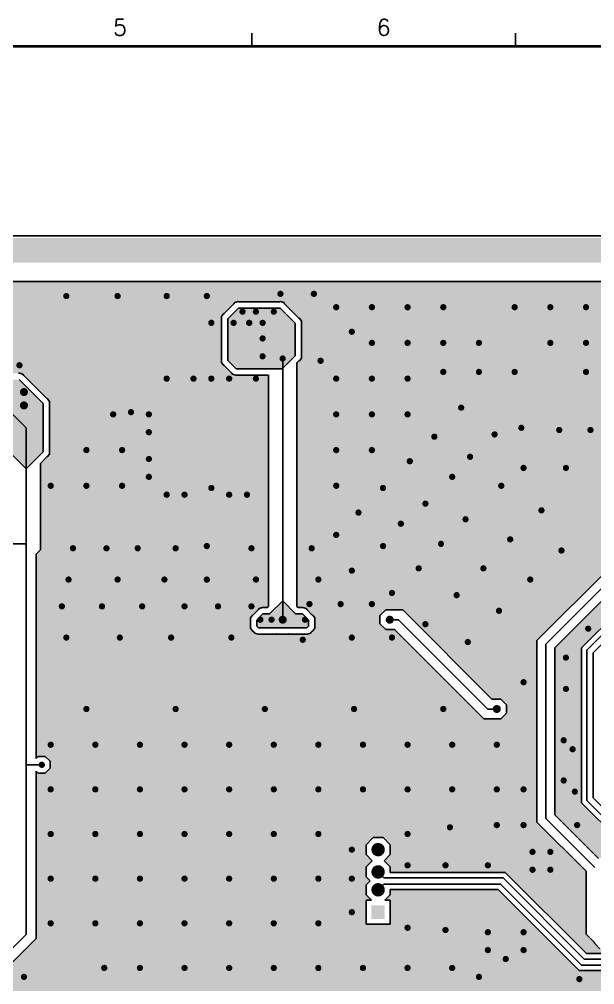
# Model space of a CAD drawing. Extents: x 295 to 953, y 10 to 290.
# Drawn here: x 692.7 to 799.1, y 111.6 to 290 of the extents above; entities that cross this region are included whole.
import ezdxf
from ezdxf.enums import TextEntityAlignment as Align

# ---------------------------------------------------------------- set-up
doc = ezdxf.new("R2010")
doc.units = 0
doc.header["$LTSCALE"] = 5
doc.header["$MEASUREMENT"] = 0
doc.layers.get('0').update_dxf_attribs({"linetype": 'CONTINUOUS', "lineweight": 25})
for name, color, linetype in [('19_SOLD_GBR', 4, 'CONTINUOUS'), ('문자', 4, 'CONTINUOUS'), ('테두리', 3, 'CONTINUOUS')]:
    doc.layers.add(name, color=color, linetype=linetype)
doc.styles.get("Standard").update_dxf_attribs({"font": 'simplex.shx'})

# ---------------------------------------------------------------- blocks, each defined once
blk = doc.blocks.new('C')
at = {"layer": '테두리'}
for points, const_width in [([(258.75, 287.5), (258.75, 285)], 0.3), ([(307.5, 287.5), (307.5, 285)], 0.3), ([(15, 285), (15, 15), (405, 15), (405, 285), (15, 285)], 0.5)]:
    blk.add_lwpolyline(points, dxfattribs=dict(at, const_width=const_width))
at = {"layer": '문자'}
for s, p in [('5', (234.38, 288.5)), ('6', (283.12, 288.5))]:
    blk.add_text(s, height=3, dxfattribs=at).set_placement(p, align=Align.MIDDLE)

msp = doc.modelspace()

# ---------------------------------------------------------------- linework, layer by layer
for points, const_width in [([(701.7, 238.86, -1), (701.13, 238.86, -1)], 0.577), ([(711.19, 238.86, -1), (710.61, 238.86, -1)], 0.577), ([(720.27, 238.86, -1), (719.69, 238.86, -1)], 0.577), ([(727.69, 238.86, -1), (727.11, 238.86, -1)], 0.577), ([(741.3, 239.27, -1), (740.73, 239.27, -1)], 0.577), ([(747.49, 239.27, -1), (746.91, 239.27, -1)], 0.577), ([(751.62, 236.8, -1), (751.04, 236.8, -1)], 0.577), ([(758.22, 236.8, -1), (757.64, 236.8, -1)], 0.577), ([(764.82, 236.8, -1), (764.24, 236.8, -1)], 0.577), ([(771.42, 236.8, -1), (770.84, 236.8, -1)], 0.577), ([(784.62, 236.8, -1), (784.04, 236.8, -1)], 0.577), ([(791.22, 236.8, -1), (790.64, 236.8, -1)], 0.577), ([(797.82, 236.8, -1), (797.24, 236.8, -1)], 0.577), ([(734.29, 235.97, -1), (733.71, 235.97, -1)], 0.577), ([(736.77, 235.97, -1), (736.19, 235.97, -1)], 0.577), ([(740.07, 235.97, -1), (739.49, 235.97, -1)], 0.577), ([(728.52, 233.91, -1), (727.94, 233.91, -1)], 0.577), ([(732.64, 233.91, -1), (732.06, 233.91, -1)], 0.577), ([(735.53, 233.91, -1), (734.95, 233.91, -1)], 0.577), ([(738, 233.91, -1), (737.43, 233.91, -1)], 0.577), ([(754.5, 232.26, -1), (753.93, 232.26, -1)], 0.577), ([(738, 231.02, -1), (737.43, 231.02, -1)], 0.577), ([(758.22, 230.2, -1), (757.64, 230.2, -1)], 0.577), ([(764.82, 230.2, -1), (764.24, 230.2, -1)], 0.577), ([(771.42, 230.2, -1), (770.84, 230.2, -1)], 0.577), ([(778.02, 230.2, -1), (777.44, 230.2, -1)], 0.577), ([(791.22, 230.2, -1), (790.64, 230.2, -1)], 0.577), ([(797.82, 230.2, -1), (797.24, 230.2, -1)], 0.577), ([(693.04, 226.07, -1), (692.46, 226.07, -1)], 0.577), ([(738, 227.72, -1), (737.43, 227.72, -1)], 0.577), ([(741.72, 227.31, -1), (741.14, 227.31, -1)], 0.577), ([(748.73, 226.9, -1), (748.15, 226.9, -1)], 0.577), ([(771.42, 224.84, -1), (770.84, 224.84, -1)], 0.577), ([(778.02, 224.84, -1), (777.44, 224.84, -1)], 0.577), ([(784.62, 224.84, -1), (784.04, 224.84, -1)], 0.577), ([(797.82, 224.84, -1), (797.24, 224.84, -1)], 0.577), ([(720.27, 223.6, -1), (719.69, 223.6, -1)], 0.577), ([(725.22, 223.6, -1), (724.64, 223.6, -1)], 0.577), ([(728.52, 223.6, -1), (727.94, 223.6, -1)], 0.577), ([(731.82, 223.6, -1), (731.24, 223.6, -1)], 0.577), ([(736.77, 223.6, -1), (736.19, 223.6, -1)], 0.577), ([(751.62, 223.6, -1), (751.04, 223.6, -1)], 0.577), ([(758.22, 223.6, -1), (757.64, 223.6, -1)], 0.577), ([(764.82, 223.6, -1), (764.24, 223.6, -1)], 0.577), ([(693.95, 221.12, -1), (693.21, 221.12, -1)], 0.742), ([(693.95, 218.65, -1), (693.21, 218.65, -1)], 0.742), ([(713.67, 217.41, -1), (713.09, 217.41, -1)], 0.577), ([(774.72, 218.24, -1), (774.14, 218.24, -1)], 0.577), ([(710.37, 217, -1), (709.79, 217, -1)], 0.577), ([(716.97, 217, -1), (716.39, 217, -1)], 0.577), ([(751.62, 217, -1), (751.04, 217, -1)], 0.577), ([(758.22, 217, -1), (757.64, 217, -1)], 0.577), ([(764.82, 217, -1), (764.24, 217, -1)], 0.577), ([(716.97, 213.7, -1), (716.39, 213.7, -1)], 0.577), ([(785.85, 214.52, -1), (785.28, 214.52, -1)], 0.577), ([(792.87, 214.11, -1), (792.29, 214.11, -1)], 0.577), ([(798.64, 214.11, -1), (798.06, 214.11, -1)], 0.577), ([(769.77, 212.87, -1), (769.19, 212.87, -1)], 0.577), ([(780.9, 213.29, -1), (780.33, 213.29, -1)], 0.577), ([(705.42, 210.4, -1), (704.84, 210.4, -1)], 0.577), ([(712.02, 210.4, -1), (711.44, 210.4, -1)], 0.577), ([(751.62, 210.4, -1), (751.04, 210.4, -1)], 0.577), ([(758.22, 210.4, -1), (757.64, 210.4, -1)], 0.577), ([(716.97, 208.75, -1), (716.39, 208.75, -1)], 0.577), ([(765.23, 208.34, -1), (764.65, 208.34, -1)], 0.577), ([(776.37, 209.16, -1), (775.79, 209.16, -1)], 0.577), ([(786.27, 207.1, -1), (785.69, 207.1, -1)], 0.577), ([(794.1, 207.1, -1), (793.53, 207.1, -1)], 0.577), ([(716.97, 205.45, -1), (716.39, 205.45, -1)], 0.577), ([(773.07, 205.45, -1), (772.49, 205.45, -1)], 0.577), ([(698.82, 203.8, -1), (698.24, 203.8, -1)], 0.577), ([(705.42, 203.8, -1), (704.84, 203.8, -1)], 0.577), ([(712.02, 203.8, -1), (711.44, 203.8, -1)], 0.577), ([(728.52, 203.39, -1), (727.94, 203.39, -1)], 0.577), ([(751.62, 203.8, -1), (751.04, 203.8, -1)], 0.577), ([(760.28, 203.39, -1), (759.7, 203.39, -1)], 0.577), ([(782.14, 203.8, -1), (781.56, 203.8, -1)], 0.577), ([(720.27, 202.15, -1), (719.69, 202.15, -1)], 0.577), ([(723.57, 202.15, -1), (722.99, 202.15, -1)], 0.577), ([(731.82, 202.15, -1), (731.24, 202.15, -1)], 0.577), ([(735.12, 202.15, -1), (734.54, 202.15, -1)], 0.577), ([(768.12, 200.5, -1), (767.54, 200.5, -1)], 0.577), ([(789.57, 199.26, -1), (788.99, 199.26, -1)], 0.577), ([(755.74, 198.85, -1), (755.16, 198.85, -1)], 0.577), ([(775.54, 197.61, -1), (774.96, 197.61, -1)], 0.577), ([(763.58, 196.79, -1), (763, 196.79, -1)], 0.577), ([(751.62, 194.72, -1), (751.04, 194.72, -1)], 0.577), ([(783.79, 193.9, -1), (783.21, 193.9, -1)], 0.577), ([(702.94, 192.25, -1), (702.36, 192.25, -1)], 0.577), ([(709.13, 192.25, -1), (708.55, 192.25, -1)], 0.577), ([(714.9, 192.25, -1), (714.33, 192.25, -1)], 0.577), ([(721.92, 192.25, -1), (721.34, 192.25, -1)], 0.577), ([(727.69, 192.66, -1), (727.11, 192.66, -1)], 0.577), ([(735.94, 192.25, -1), (735.36, 192.25, -1)], 0.577), ([(747.08, 192.25, -1), (746.5, 192.25, -1)], 0.577), ([(760.28, 192.66, -1), (759.7, 192.66, -1)], 0.577), ([(771, 193.07, -1), (770.43, 193.07, -1)], 0.577), ([(793.28, 191.84, -1), (792.7, 191.84, -1)], 0.577), ([(766.88, 188.54, -1), (766.3, 188.54, -1)], 0.577), ([(778.84, 188.54, -1), (778.26, 188.54, -1)], 0.577), ([(754.5, 188.12, -1), (753.93, 188.12, -1)], 0.577), ([(702.12, 186.47, -1), (701.54, 186.47, -1)], 0.577), ([(711.19, 186.47, -1), (710.61, 186.47, -1)], 0.577), ([(719.85, 186.47, -1), (719.28, 186.47, -1)], 0.577), ([(727.69, 186.47, -1), (727.11, 186.47, -1)], 0.577), ([(736.77, 186.47, -1), (736.19, 186.47, -1)], 0.577), ([(748.32, 186.47, -1), (747.74, 186.47, -1)], 0.577), ([(787.5, 186.47, -1), (786.93, 186.47, -1)], 0.577), ([(761.93, 184, -1), (761.35, 184, -1)], 0.577), ([(773.89, 183.59, -1), (773.31, 183.59, -1)], 0.577), ([(700.88, 181.52, -1), (700.3, 181.52, -1)], 0.577), ([(708.3, 181.52, -1), (707.73, 181.52, -1)], 0.577), ([(715.73, 181.52, -1), (715.15, 181.52, -1)], 0.577), ([(723.57, 181.52, -1), (722.99, 181.52, -1)], 0.577), ([(729.75, 181.52, -1), (729.18, 181.52, -1)], 0.577), ([(735.94, 181.52, -1), (735.36, 181.52, -1)], 0.577), ([(746.67, 181.94, -1), (746.09, 181.94, -1)], 0.577), ([(752.44, 181.94, -1), (751.86, 181.94, -1)], 0.577), ([(758.22, 181.94, -1), (757.64, 181.94, -1)], 0.577), ([(781.73, 180.7, -1), (781.15, 180.7, -1)], 0.577), ([(737.59, 179.05, -1), (737.01, 179.05, -1)], 0.577), ([(739.65, 179.05, -1), (739.08, 179.05, -1)], 0.577), ([(741.8, 179.05, -1), (741.06, 179.05, -1)], 0.742), ([(745.84, 179.05, -1), (745.26, 179.05, -1)], 0.577), ([(761.6, 179.05, -1), (760.86, 179.05, -1)], 0.742), ([(768.12, 178.22, -1), (767.54, 178.22, -1)], 0.577), ([(798.23, 177.4, -1), (797.65, 177.4, -1)], 0.577), ([(701.7, 175.75, -1), (701.13, 175.75, -1)], 0.577), ([(711.6, 175.75, -1), (711.03, 175.75, -1)], 0.577), ([(721.09, 175.75, -1), (720.51, 175.75, -1)], 0.577), ([(732.23, 175.75, -1), (731.65, 175.75, -1)], 0.577), ([(740.42, 176.41, -1), (740.25, 176.41, -1)], 0.165), ([(742.6, 176.41, -1), (742.44, 176.41, -1)], 0.165), ([(745.43, 175.34, -1), (744.85, 175.34, -1)], 0.577), ([(754.5, 175.75, -1), (753.93, 175.75, -1)], 0.577), ([(761.93, 175.75, -1), (761.35, 175.75, -1)], 0.577), ([(775.95, 174.92, -1), (775.38, 174.92, -1)], 0.577), ([(794.1, 172.04, -1), (793.53, 172.04, -1)], 0.577), ([(786.27, 167.5, -1), (785.69, 167.5, -1)], 0.577), ([(794.1, 166.26, -1), (793.53, 166.26, -1)], 0.577), ([(705.42, 162.55, -1), (704.84, 162.55, -1)], 0.577), ([(721.92, 162.55, -1), (721.34, 162.55, -1)], 0.577), ([(738.42, 162.55, -1), (737.84, 162.55, -1)], 0.577), ([(754.92, 162.55, -1), (754.34, 162.55, -1)], 0.577), ([(771.42, 162.55, -1), (770.84, 162.55, -1)], 0.577), ([(781.4, 162.55, -1), (780.66, 162.55, -1)], 0.742), ([(793.69, 156.77, -1), (793.11, 156.77, -1)], 0.577), ([(698.82, 155.95, -1), (698.24, 155.95, -1)], 0.577), ([(707.07, 155.95, -1), (706.49, 155.95, -1)], 0.577), ([(715.32, 155.95, -1), (714.74, 155.95, -1)], 0.577), ([(723.57, 155.95, -1), (722.99, 155.95, -1)], 0.577), ([(731.82, 155.95, -1), (731.24, 155.95, -1)], 0.577), ([(740.07, 155.95, -1), (739.49, 155.95, -1)], 0.577), ([(748.32, 155.95, -1), (747.74, 155.95, -1)], 0.577), ([(756.57, 155.95, -1), (755.99, 155.95, -1)], 0.577), ([(764.82, 155.95, -1), (764.24, 155.95, -1)], 0.577), ([(773.07, 155.95, -1), (772.49, 155.95, -1)], 0.577), ([(781.32, 155.95, -1), (780.74, 155.95, -1)], 0.577), ([(795.34, 155.12, -1), (794.76, 155.12, -1)], 0.577), ([(697.17, 152.24, -1), (696.59, 152.24, -1)], 0.577), ([(793.69, 149.35, -1), (793.11, 149.35, -1)], 0.577), ([(698.82, 147.7, -1), (698.24, 147.7, -1)], 0.577), ([(707.07, 147.7, -1), (706.49, 147.7, -1)], 0.577), ([(715.32, 147.7, -1), (714.74, 147.7, -1)], 0.577), ([(723.57, 147.7, -1), (722.99, 147.7, -1)], 0.577), ([(731.82, 147.7, -1), (731.24, 147.7, -1)], 0.577), ([(740.07, 147.7, -1), (739.49, 147.7, -1)], 0.577), ([(748.32, 147.7, -1), (747.74, 147.7, -1)], 0.577), ([(756.57, 147.7, -1), (755.99, 147.7, -1)], 0.577), ([(764.82, 147.7, -1), (764.24, 147.7, -1)], 0.577), ([(773.07, 147.7, -1), (772.49, 147.7, -1)], 0.577), ([(781.32, 147.7, -1), (780.74, 147.7, -1)], 0.577), ([(786.27, 147.7, -1), (785.69, 147.7, -1)], 0.577), ([(795.75, 147.29, -1), (795.18, 147.29, -1)], 0.577), ([(772.65, 140.69, -1), (772.08, 140.69, -1)], 0.577), ([(781.32, 141.1, -1), (780.74, 141.1, -1)], 0.577), ([(786.27, 141.1, -1), (785.69, 141.1, -1)], 0.577), ([(796.17, 141.1, -1), (795.59, 141.1, -1)], 0.577), ([(698.82, 139.45, -1), (698.24, 139.45, -1)], 0.577), ([(707.07, 139.45, -1), (706.49, 139.45, -1)], 0.577), ([(715.32, 139.45, -1), (714.74, 139.45, -1)], 0.577), ([(723.57, 139.45, -1), (722.99, 139.45, -1)], 0.577), ([(731.82, 139.45, -1), (731.24, 139.45, -1)], 0.577), ([(740.07, 139.45, -1), (739.49, 139.45, -1)], 0.577), ([(748.32, 139.45, -1), (747.74, 139.45, -1)], 0.577), ([(764.82, 139.45, -1), (764.24, 139.45, -1)], 0.577), ([(759.7, 136.56, -1), (758.46, 136.56, -1)], 1.24), ([(754.5, 136.56, -1), (753.93, 136.56, -1)], 0.577), ([(787.92, 136.15, -1), (787.34, 136.15, -1)], 0.577), ([(791.22, 136.15, -1), (790.64, 136.15, -1)], 0.577), ([(764.82, 133.67, -1), (764.24, 133.67, -1)], 0.577), ([(771.83, 133.67, -1), (771.25, 133.67, -1)], 0.577), ([(779.67, 133.67, -1), (779.09, 133.67, -1)], 0.577), ([(759.7, 132.44, -1), (758.46, 132.44, -1)], 1.24), ([(787.92, 132.85, -1), (787.34, 132.85, -1)], 0.577), ([(791.22, 132.85, -1), (790.64, 132.85, -1)], 0.577), ([(698.82, 131.2, -1), (698.24, 131.2, -1)], 0.577), ([(707.07, 131.2, -1), (706.49, 131.2, -1)], 0.577), ([(715.32, 131.2, -1), (714.74, 131.2, -1)], 0.577), ([(723.57, 131.2, -1), (722.99, 131.2, -1)], 0.577), ([(731.82, 131.2, -1), (731.24, 131.2, -1)], 0.577), ([(740.07, 131.2, -1), (739.49, 131.2, -1)], 0.577), ([(748.32, 131.2, -1), (747.74, 131.2, -1)], 0.577), ([(754.5, 131.2, -1), (753.93, 131.2, -1)], 0.577), ([(759.7, 129.14, -1), (758.46, 129.14, -1)], 1.24), ([(754.5, 125.01, -1), (753.93, 125.01, -1)], 0.577), ([(698.82, 122.95, -1), (698.24, 122.95, -1)], 0.577), ([(707.07, 122.95, -1), (706.49, 122.95, -1)], 0.577), ([(715.32, 122.95, -1), (714.74, 122.95, -1)], 0.577), ([(723.57, 122.95, -1), (722.99, 122.95, -1)], 0.577), ([(731.82, 122.95, -1), (731.24, 122.95, -1)], 0.577), ([(740.07, 122.95, -1), (739.49, 122.95, -1)], 0.577), ([(748.32, 122.95, -1), (747.74, 122.95, -1)], 0.577), ([(764.82, 122.12, -1), (764.24, 122.12, -1)], 0.577), ([(771.83, 121.71, -1), (771.25, 121.71, -1)], 0.577), ([(779.67, 121.3, -1), (779.09, 121.3, -1)], 0.577), ([(786.27, 121.3, -1), (785.69, 121.3, -1)], 0.577), ([(779.67, 118, -1), (779.09, 118, -1)], 0.577), ([(786.27, 118, -1), (785.69, 118, -1)], 0.577), ([(782.97, 116.35, -1), (782.39, 116.35, -1)], 0.577), ([(708.72, 114.7, -1), (708.14, 114.7, -1)], 0.577), ([(715.32, 114.7, -1), (714.74, 114.7, -1)], 0.577), ([(723.57, 114.7, -1), (722.99, 114.7, -1)], 0.577), ([(731.82, 114.7, -1), (731.24, 114.7, -1)], 0.577), ([(740.07, 114.7, -1), (739.49, 114.7, -1)], 0.577), ([(748.32, 114.7, -1), (747.74, 114.7, -1)], 0.577), ([(756.57, 114.7, -1), (755.99, 114.7, -1)], 0.577), ([(764.82, 114.7, -1), (764.24, 114.7, -1)], 0.577), ([(773.07, 114.7, -1), (772.49, 114.7, -1)], 0.577), ([(693.87, 113.05, -1), (693.29, 113.05, -1)], 0.577), ([(778.02, 113.05, -1), (777.44, 113.05, -1)], 0.577), ([(796.58, 112.64, -1), (796, 112.64, -1)], 0.577)]:
    msp.add_lwpolyline(points, format="xyb", close=True, dxfattribs=dict(const_width=const_width))
msp.add_solid([(757.85, 126.25), (757.85, 123.77), (760.32, 126.25), (760.32, 123.77)])
at = {"layer": '19_SOLD_GBR', "color": 7}
for p, q in [((868.48, 250), (508.78, 250)), ((520.4, 241.58), (853.46, 241.58)), ((730.58, 235.61), (732.42, 237.45)), ((732.42, 237.45), (732.57, 237.64)), ((732.57, 237.64), (733.18, 237.84)), ((733.18, 237.84), (733.33, 237.79)), ((733.33, 237.79), (740.86, 237.79)), ((740.86, 237.79), (741.02, 237.84)), ((741.02, 237.84), (741.63, 237.64)), ((741.63, 237.64), (741.77, 237.45)), ((741.77, 237.45), (744.43, 234.78)), ((730.13, 235.06), (730.5, 235.58)), ((730.5, 235.58), (730.58, 235.61)), ((731.28, 234.67), (733.25, 236.63)), ((733.25, 236.63), (740.95, 236.63)), ((740.95, 236.63), (743.74, 233.84)), ((730.13, 226.58), (730.13, 235.06)), ((731.28, 226.97), (731.28, 234.67)), ((743.74, 233.84), (743.74, 227.79)), ((744.43, 234.78), (744.51, 234.75)), ((744.51, 234.75), (744.89, 234.23)), ((744.89, 234.23), (744.89, 227.4)), ((730.5, 226.06), (730.13, 226.58)), ((732.83, 225.41), (731.28, 226.97)), ((743.74, 227.79), (741.36, 225.41)), ((741.43, 227.31), (741.43, 179.05)), ((744.43, 226.86), (744.07, 226.49)), ((744.51, 226.88), (744.43, 226.86)), ((744.89, 227.4), (744.51, 226.88)), ((730.58, 226.03), (730.5, 226.06)), ((732.01, 224.6), (730.58, 226.03)), ((741.36, 225.41), (732.83, 225.41)), ((744.07, 226.49), (744.07, 181.52)), ((692.6, 224.59), (692.75, 224.64)), ((692.68, 223.43), (697.13, 218.99)), ((692.75, 224.64), (693.36, 224.44)), ((693.36, 224.44), (693.51, 224.25)), ((693.51, 224.25), (697.82, 219.93)), ((732.15, 224.41), (732.01, 224.6)), ((732.77, 224.21), (732.15, 224.41)), ((732.92, 224.26), (732.77, 224.21)), ((738.79, 224.26), (732.92, 224.26)), ((738.79, 181.52), (738.79, 224.26)), ((697.82, 219.93), (697.9, 219.9)), ((697.9, 219.9), (698.28, 219.38)), ((697.13, 218.99), (697.13, 210.06)), ((698.28, 219.38), (698.28, 209.67)), ((693.99, 206.92), (683.84, 217.07)), ((691.1, 217.41), (693.99, 214.52)), ((693.99, 214.52), (693.99, 193.07)), ((697.13, 210.06), (693.99, 206.92)), ((697.82, 209.12), (696.63, 207.93)), ((697.9, 209.15), (697.82, 209.12)), ((698.28, 209.67), (697.9, 209.15)), ((696.63, 207.93), (696.63, 191.98)), ((693.99, 193.07), (690.69, 193.07)), ((693.99, 193.07), (693.99, 152.24)), ((696.63, 191.98), (695.81, 191.16)), ((695.81, 191.16), (695.81, 153.43)), ((788.45, 175.2), (801.79, 188.54)), ((790.1, 174.51), (802.48, 186.89)), ((803.16, 185.24), (791.75, 173.83)), ((739.02, 180.12), (741.43, 182.53)), ((741.43, 182.53), (743.83, 180.12)), ((796.7, 173.85), (806.36, 183.5)), ((797.69, 173.44), (806.77, 182.51)), ((735.94, 179.92), (736.96, 180.93)), ((736.96, 180.93), (737.1, 181.13)), ((737.1, 181.13), (737.72, 181.33)), ((737.72, 181.33), (737.87, 181.28)), ((737.87, 181.28), (738.54, 181.28)), ((738.54, 181.28), (738.79, 181.52)), ((744.07, 181.52), (744.31, 181.28)), ((744.31, 181.28), (744.98, 181.28)), ((744.98, 181.28), (745.14, 181.33)), ((745.14, 181.33), (745.75, 181.13)), ((745.75, 181.13), (745.89, 180.93)), ((745.89, 180.93), (746.91, 179.92)), ((759.41, 179.8), (760.48, 180.86)), ((760.48, 180.86), (763.63, 180.86)), ((763.63, 180.86), (780.13, 164.36)), ((807.26, 181.36), (798.85, 172.94)), ((735.49, 179.37), (735.87, 179.89)), ((735.49, 177.49), (735.49, 179.37)), ((735.87, 179.89), (735.94, 179.92)), ((736.64, 178.98), (737.78, 180.12)), ((736.64, 177.88), (736.64, 178.98)), ((737.78, 180.12), (739.02, 180.12)), ((743.83, 180.12), (745.07, 180.12)), ((745.07, 180.12), (746.21, 178.98)), ((746.21, 178.98), (746.21, 177.88)), ((746.91, 179.92), (746.99, 179.89)), ((746.99, 179.89), (747.37, 179.37)), ((747.37, 179.37), (747.37, 177.49)), ((759.41, 178.3), (759.41, 179.8)), ((762.88, 179.05), (761.23, 179.05)), ((762.88, 179.05), (779.38, 162.55)), ((735.87, 176.97), (735.49, 177.49)), ((735.94, 176.94), (735.87, 176.97)), ((736.14, 176.75), (735.94, 176.94)), ((736.28, 176.56), (736.14, 176.75)), ((736.96, 177.56), (736.64, 177.88)), ((745.9, 177.56), (736.96, 177.56)), ((746.21, 177.88), (745.9, 177.56)), ((746.72, 176.75), (746.58, 176.56)), ((746.91, 176.94), (746.72, 176.75)), ((746.99, 176.97), (746.91, 176.94)), ((747.37, 177.49), (746.99, 176.97)), ((760.48, 177.23), (759.41, 178.3)), ((762.13, 177.23), (760.48, 177.23)), ((778.63, 160.73), (762.13, 177.23)), ((736.89, 176.36), (736.28, 176.56)), ((737.05, 176.41), (736.89, 176.36)), ((740.33, 176.41), (737.05, 176.41)), ((742.52, 176.41), (740.33, 176.41)), ((745.81, 176.41), (742.52, 176.41)), ((745.97, 176.36), (745.81, 176.41)), ((746.58, 176.56), (745.97, 176.36)), ((788.45, 141.65), (788.45, 175.2)), ((790.1, 174.51), (790.1, 142.34)), ((791.75, 173.83), (791.75, 143.02)), ((796.7, 145.23), (796.7, 173.85)), ((797.69, 173.44), (797.69, 145.64)), ((798.85, 146.13), (798.85, 172.94)), ((780.13, 164.36), (781.78, 164.36)), ((781.78, 164.36), (782.84, 163.3)), ((781.03, 162.55), (779.38, 162.55)), ((782.84, 163.3), (782.84, 161.8)), ((781.78, 160.73), (778.63, 160.73)), ((782.84, 161.8), (781.78, 160.73)), ((695.81, 153.43), (695.86, 153.43)), ((695.86, 153.43), (696.23, 153.8)), ((696.23, 153.8), (697.53, 153.8)), ((697.53, 153.8), (698.45, 152.89)), ((693.99, 120.89), (693.99, 152.24)), ((696.88, 152.24), (693.99, 152.24)), ((698.45, 152.89), (698.45, 151.59)), ((695.81, 151.04), (695.81, 120.14)), ((695.86, 151.04), (695.81, 151.04)), ((696.23, 150.67), (695.86, 151.04)), ((697.53, 150.67), (696.23, 150.67)), ((698.45, 151.59), (697.53, 150.67)), ((807.35, 134.58), (796.7, 145.23)), ((807.76, 135.57), (797.69, 145.64)), ((798.85, 146.13), (808.25, 136.73)), ((791.75, 143.02), (799.86, 134.91)), ((797.53, 132.58), (788.45, 141.65)), ((799.18, 133.26), (790.1, 142.34)), ((756.86, 137.48), (758.16, 138.79)), ((756.86, 135.64), (756.86, 137.48)), ((758.16, 138.79), (760, 138.79)), ((760, 138.79), (761.31, 137.48)), ((761.31, 137.48), (761.31, 135.64)), ((758, 134.5), (756.86, 135.64)), ((761.31, 135.64), (760.17, 134.5)), ((756.86, 133.36), (758, 134.5)), ((760.17, 134.5), (761.31, 133.36)), ((756.86, 131.52), (756.86, 133.36)), ((759.08, 132.44), (760.16, 131.36)), ((761.31, 133.36), (761.31, 132.35)), ((761.31, 132.35), (782.59, 132.35)), ((782.59, 132.35), (797.61, 117.34)), ((797.53, 120.95), (797.53, 132.58)), ((757.58, 130.79), (756.86, 131.52)), ((756.86, 130.06), (757.58, 130.79)), ((760.16, 131.36), (782.18, 131.36)), ((797.2, 116.35), (782.18, 131.36)), ((756.86, 128.22), (756.86, 130.06)), ((759.08, 129.14), (760.16, 130.21)), ((760.16, 130.21), (781.69, 130.21)), ((761.31, 129.22), (761.31, 128.22)), ((781.28, 129.22), (761.31, 129.22)), ((796.29, 114.2), (781.28, 129.22)), ((796.7, 115.19), (781.69, 130.21)), ((757.83, 127.24), (756.86, 128.22)), ((756.86, 127.24), (757.83, 127.24)), ((756.86, 122.78), (756.86, 127.24)), ((761.31, 128.22), (760.33, 127.24)), ((760.33, 127.24), (761.31, 127.24)), ((761.31, 127.24), (761.31, 122.78)), ((761.31, 122.78), (756.86, 122.78)), ((693.99, 120.89), (684.92, 111.81)), ((695.81, 120.14), (685.67, 110)), ((799.1, 119.38), (797.53, 120.95)), ((799.1, 119.26), (799.1, 119.38)), ((800.11, 118.25), (799.1, 119.26)), ((797.2, 116.35), (804.13, 116.35)), ((797.61, 117.34), (803.72, 117.34)), ((805.03, 114.2), (796.29, 114.2)), ((796.7, 115.19), (804.62, 115.19))]:
    msp.add_line(p, q, dxfattribs=at)
for points in [[(868.07, 246.53), (868.07, 249.18), (505.89, 246.53), (508.53, 249.18)], [(868.07, 249.18), (867.65, 249.59), (508.53, 249.18), (508.94, 249.59)], [(867.65, 249.59), (867.65, 249.59), (508.94, 249.59), (867.65, 249.59)], [(868.07, 245.05), (868.07, 246.53), (505.89, 245.05), (505.89, 246.53)], [(868.07, 245.05), (868.07, 245.05), (856.52, 245.05), (505.89, 245.05)], [(853.46, 241.09), (853.46, 241.58), (519.9, 241.09), (520.4, 241.58)], [(817.48, 241.09), (817.48, 241.09), (625.77, 241.09), (619.48, 241.09)], [(814.24, 237.84), (817.48, 241.09), (629.02, 237.84), (625.77, 241.09)], [(732.57, 237.64), (733.18, 237.84), (629.22, 237.64), (629.02, 237.84)], [(732.42, 237.45), (732.57, 237.64), (629.42, 237.45), (629.22, 237.64)], [(731.62, 236.64), (732.42, 237.45), (630.22, 236.64), (629.42, 237.45)], [(740.86, 237.79), (741.02, 237.84), (733.33, 237.79), (733.18, 237.84)], [(814.04, 237.64), (814.24, 237.84), (741.63, 237.64), (741.02, 237.84)], [(813.84, 237.45), (814.04, 237.64), (741.77, 237.45), (741.63, 237.64)], [(813.04, 236.64), (813.84, 237.45), (742.57, 236.64), (741.77, 237.45)], [(730.58, 235.61), (731.62, 236.64), (630.22, 235.61), (630.22, 236.64)], [(730.5, 235.58), (730.58, 235.61), (630.22, 235.58), (630.22, 235.61)], [(730.13, 235.06), (730.5, 235.58), (630.22, 235.06), (630.22, 235.58)], [(742.91, 234.67), (740.95, 236.63), (731.28, 234.67), (733.25, 236.63)], [(740.95, 236.63), (740.95, 236.63), (733.25, 236.63), (740.95, 236.63)], [(813.04, 234.78), (813.04, 236.64), (744.43, 234.78), (742.57, 236.64)], [(730.13, 232.89), (730.13, 235.06), (630.22, 232.89), (630.22, 235.06)], [(743.74, 233.84), (742.91, 234.67), (731.28, 233.84), (731.28, 234.67)], [(743.74, 227.79), (743.74, 233.84), (731.28, 227.79), (731.28, 233.84)], [(813.04, 234.75), (813.04, 234.78), (744.51, 234.75), (744.43, 234.78)], [(813.04, 234.23), (813.04, 234.75), (744.89, 234.23), (744.51, 234.75)], [(813.04, 230.36), (813.04, 234.23), (744.89, 230.36), (744.89, 234.23)], [(730.13, 232.69), (730.13, 232.89), (654.18, 232.69), (653.57, 232.89)], [(730.13, 232.5), (730.13, 232.69), (654.32, 232.5), (654.18, 232.69)], [(730.13, 231.48), (730.13, 232.5), (655.33, 231.48), (654.32, 232.5)], [(730.13, 231.45), (730.13, 231.48), (655.41, 231.45), (655.33, 231.48)], [(730.13, 230.93), (730.13, 231.45), (655.79, 230.93), (655.41, 231.45)], [(730.13, 227.82), (730.13, 230.93), (655.79, 227.82), (655.79, 230.93)], [(815.99, 227.4), (813.04, 230.36), (744.89, 227.4), (744.89, 230.36)], [(730.36, 226.25), (730.13, 226.58), (654.32, 226.25), (654.64, 226.58)], [(730.13, 226.58), (730.13, 227.27), (654.64, 226.58), (655.33, 227.27)], [(730.13, 227.27), (730.13, 227.3), (655.33, 227.27), (655.41, 227.3)], [(730.13, 227.3), (730.13, 227.82), (655.41, 227.3), (655.79, 227.82)], [(742.91, 226.97), (743.74, 227.79), (731.28, 226.97), (731.28, 227.79)], [(741.36, 225.41), (742.91, 226.97), (732.83, 225.41), (731.28, 226.97)], [(816.9, 226.49), (816.54, 226.86), (744.07, 226.49), (744.43, 226.86)], [(816.54, 226.86), (816.51, 226.88), (744.43, 226.86), (744.51, 226.88)], [(816.51, 226.88), (815.99, 227.4), (744.51, 226.88), (744.89, 227.4)], [(731.97, 224.64), (730.76, 225.86), (637.89, 224.64), (639.11, 225.86)], [(730.76, 225.86), (730.58, 226.03), (653.57, 225.86), (654.1, 226.03)], [(730.58, 226.03), (730.5, 226.06), (654.1, 226.03), (654.18, 226.06)], [(730.5, 226.06), (730.36, 226.25), (654.18, 226.06), (654.32, 226.25)], [(817.48, 225.91), (816.9, 226.49), (744.07, 225.91), (744.07, 226.49)], [(830.77, 222.11), (834.57, 225.91), (744.07, 222.11), (744.07, 225.91)], [(693.83, 222.29), (692.68, 223.43), (683.84, 222.29), (684.98, 223.43)], [(692.6, 224.59), (692.75, 224.64), (685.07, 224.59), (684.92, 224.64)], [(732.01, 224.6), (731.97, 224.64), (692.86, 224.6), (692.75, 224.64)], [(732.13, 224.44), (732.01, 224.6), (693.36, 224.44), (692.86, 224.6)], [(732.15, 224.41), (732.13, 224.44), (693.39, 224.41), (693.36, 224.44)], [(732.65, 224.25), (732.15, 224.41), (693.51, 224.25), (693.39, 224.41)], [(732.77, 224.21), (732.65, 224.25), (693.54, 224.21), (693.51, 224.25)], [(738.79, 219.93), (738.79, 224.21), (697.82, 219.93), (693.54, 224.21)], [(738.79, 224.21), (738.79, 224.26), (732.77, 224.21), (732.92, 224.26)], [(697.13, 218.99), (693.83, 222.29), (683.84, 218.99), (683.84, 222.29)], [(825.83, 219.23), (828.71, 222.11), (744.07, 219.23), (744.07, 222.11)], [(738.79, 219.9), (738.79, 219.93), (697.9, 219.9), (697.82, 219.93)], [(738.79, 219.38), (738.79, 219.9), (698.28, 219.38), (697.9, 219.9)], [(697.13, 217.07), (697.13, 218.99), (683.84, 217.07), (683.84, 218.99)], [(738.79, 209.67), (738.79, 219.38), (698.28, 209.67), (698.28, 219.38)], [(825.83, 214.52), (825.83, 219.23), (744.07, 214.52), (744.07, 219.23)], [(697.13, 210.06), (697.13, 217.07), (690.86, 210.06), (683.84, 217.07)], [(826.49, 213.86), (825.83, 214.52), (744.07, 213.86), (744.07, 214.52)], [(826.49, 213.63), (826.49, 213.86), (744.07, 213.63), (744.07, 213.86)], [(827.4, 212.71), (826.49, 213.63), (744.07, 212.71), (744.07, 213.63)], [(831.6, 210.57), (831.6, 212.71), (744.07, 210.57), (744.07, 212.71)], [(829.45, 208.42), (831.6, 210.57), (744.07, 208.42), (744.07, 210.57)], [(693.99, 206.92), (697.13, 210.06), (693.99, 206.92), (690.86, 210.06)], [(738.79, 207.93), (738.79, 209.12), (696.63, 207.93), (697.82, 209.12)], [(738.79, 209.12), (738.79, 209.15), (697.82, 209.12), (697.9, 209.15)], [(738.79, 209.15), (738.79, 209.67), (697.9, 209.15), (698.28, 209.67)], [(738.79, 191.98), (738.79, 207.93), (696.63, 191.98), (696.63, 207.93)], [(826.49, 207.5), (827.4, 208.42), (744.07, 207.5), (744.07, 208.42)], [(826.49, 206.2), (826.49, 207.5), (744.07, 206.2), (744.07, 207.5)], [(827.4, 205.28), (826.49, 206.2), (744.07, 205.28), (744.07, 206.2)], [(830.28, 200.99), (834.57, 205.28), (744.07, 200.99), (744.07, 205.28)], [(826.49, 200.08), (827.4, 200.99), (744.07, 200.08), (744.07, 200.99)], [(826.49, 198.78), (826.49, 200.08), (744.07, 198.78), (744.07, 200.08)], [(827.4, 197.86), (826.49, 198.78), (744.07, 197.86), (744.07, 198.78)], [(830.28, 193.57), (834.57, 197.86), (744.07, 193.57), (744.07, 197.86)], [(826.49, 192.65), (827.4, 193.57), (744.07, 192.65), (744.07, 193.57)], [(738.79, 191.16), (738.79, 191.98), (695.81, 191.16), (696.63, 191.98)], [(738.79, 181.52), (738.79, 191.16), (695.81, 181.52), (695.81, 191.16)], [(826.49, 191.35), (826.49, 192.65), (744.07, 191.35), (744.07, 192.65)], [(827.4, 190.43), (826.49, 191.35), (744.07, 190.43), (744.07, 191.35)], [(832.92, 188.54), (834.81, 190.43), (744.07, 188.54), (744.07, 190.43)], [(794.78, 181.52), (801.79, 188.54), (744.07, 181.52), (744.07, 188.54)], [(743.83, 180.12), (741.43, 182.53), (739.02, 180.12), (741.43, 182.53)], [(796.7, 173.85), (806.36, 183.5), (791.77, 173.85), (801.43, 183.5)], [(738.59, 181.33), (738.79, 181.52), (695.81, 181.33), (695.81, 181.52)], [(737.1, 181.13), (737.72, 181.33), (695.81, 181.13), (695.81, 181.33)], [(736.96, 180.93), (737.1, 181.13), (695.81, 180.93), (695.81, 181.13)], [(735.94, 179.92), (736.96, 180.93), (695.81, 179.92), (695.81, 180.93)], [(738.54, 181.28), (738.59, 181.33), (737.87, 181.28), (737.72, 181.33)], [(794.59, 181.33), (794.78, 181.52), (744.26, 181.33), (744.07, 181.52)], [(744.98, 181.28), (745.14, 181.33), (744.31, 181.28), (744.26, 181.33)], [(794.39, 181.13), (794.59, 181.33), (745.75, 181.13), (745.14, 181.33)], [(794.19, 180.93), (794.39, 181.13), (745.89, 180.93), (745.75, 181.13)], [(794.12, 180.86), (794.19, 180.93), (745.96, 180.86), (745.89, 180.93)], [(759.53, 179.92), (760.48, 180.86), (746.91, 179.92), (745.96, 180.86)], [(794.12, 180.86), (794.12, 180.86), (763.63, 180.86), (760.48, 180.86)], [(788.45, 175.2), (794.12, 180.86), (769.3, 175.2), (763.63, 180.86)], [(735.87, 179.89), (735.94, 179.92), (695.81, 179.89), (695.81, 179.92)], [(735.49, 179.37), (735.87, 179.89), (695.81, 179.37), (695.81, 179.89)], [(735.49, 177.49), (735.49, 179.37), (695.81, 177.49), (695.81, 179.37)], [(746.21, 178.98), (745.07, 180.12), (736.64, 178.98), (737.78, 180.12)], [(746.21, 177.88), (746.21, 178.98), (736.64, 177.88), (736.64, 178.98)], [(745.07, 180.12), (745.07, 180.12), (737.78, 180.12), (739.02, 180.12)], [(759.5, 179.89), (759.53, 179.92), (746.99, 179.89), (746.91, 179.92)], [(759.41, 179.8), (759.5, 179.89), (747.05, 179.8), (746.99, 179.89)], [(759.41, 179.37), (759.41, 179.8), (747.37, 179.37), (747.05, 179.8)], [(759.41, 178.3), (759.41, 179.37), (747.37, 178.3), (747.37, 179.37)], [(735.87, 176.97), (735.49, 177.49), (695.81, 176.97), (695.81, 177.49)], [(735.94, 176.94), (735.87, 176.97), (695.81, 176.94), (695.81, 176.97)], [(736.14, 176.75), (735.94, 176.94), (695.81, 176.75), (695.81, 176.94)], [(736.28, 176.56), (736.14, 176.75), (695.81, 176.56), (695.81, 176.75)], [(745.9, 177.56), (746.21, 177.88), (736.96, 177.56), (736.64, 177.88)], [(762.8, 176.56), (762.61, 176.75), (746.58, 176.56), (746.72, 176.75)], [(762.61, 176.75), (762.42, 176.94), (746.72, 176.75), (746.91, 176.94)], [(762.42, 176.94), (762.39, 176.97), (746.91, 176.94), (746.99, 176.97)], [(762.39, 176.97), (762.13, 177.23), (746.99, 176.97), (747.18, 177.23)], [(760.48, 177.23), (760.22, 177.49), (747.18, 177.23), (747.37, 177.49)], [(760.22, 177.49), (759.41, 178.3), (747.37, 177.49), (747.37, 178.3)], [(736.89, 176.36), (736.28, 176.56), (695.81, 176.36), (695.81, 176.56)], [(778.63, 160.73), (763, 176.36), (695.81, 160.73), (695.81, 176.36)], [(745.97, 176.36), (745.81, 176.41), (736.89, 176.36), (737.05, 176.41)], [(763, 176.36), (762.8, 176.56), (745.97, 176.36), (746.58, 176.56)], [(788.45, 164.36), (788.45, 175.2), (780.13, 164.36), (769.3, 175.2)], [(796.7, 173.83), (796.7, 173.85), (791.75, 173.83), (791.77, 173.85)], [(796.7, 145.23), (796.7, 173.83), (791.75, 145.23), (791.75, 173.83)], [(788.45, 164.36), (788.45, 164.36), (781.78, 164.36), (780.13, 164.36)], [(788.45, 163.3), (788.45, 164.36), (782.84, 163.3), (781.78, 164.36)], [(788.45, 161.8), (788.45, 163.3), (782.84, 161.8), (782.84, 163.3)], [(788.45, 153.8), (788.45, 160.73), (695.81, 153.8), (695.81, 160.73)], [(788.45, 160.73), (788.45, 161.8), (781.78, 160.73), (782.84, 161.8)], [(695.86, 153.43), (696.23, 153.8), (695.81, 153.43), (695.81, 153.8)], [(788.45, 153.8), (788.45, 153.8), (697.53, 153.8), (696.23, 153.8)], [(788.45, 152.89), (788.45, 153.8), (698.45, 152.89), (697.53, 153.8)], [(788.45, 151.59), (788.45, 152.89), (698.45, 151.59), (698.45, 152.89)], [(696.23, 150.67), (695.86, 151.04), (695.81, 150.67), (695.81, 151.04)], [(695.86, 151.04), (695.86, 151.04), (695.81, 151.04), (695.86, 151.04)], [(788.45, 141.65), (788.45, 150.67), (695.81, 141.65), (695.81, 150.67)], [(788.45, 150.67), (788.45, 151.59), (697.53, 150.67), (698.45, 151.59)], [(798.91, 143.02), (796.7, 145.23), (791.75, 143.02), (791.75, 145.23)], [(806.93, 134.99), (798.91, 143.02), (799.78, 134.99), (791.75, 143.02)], [(791.32, 138.79), (788.45, 141.65), (695.81, 138.79), (695.81, 141.65)], [(756.86, 137.48), (758.16, 138.79), (695.81, 137.48), (695.81, 138.79)], [(756.86, 135.64), (756.86, 137.48), (695.81, 135.64), (695.81, 137.48)], [(791.32, 138.79), (791.32, 138.79), (760, 138.79), (758.16, 138.79)], [(792.62, 137.48), (791.32, 138.79), (761.31, 137.48), (760, 138.79)], [(794.47, 135.64), (792.62, 137.48), (761.31, 135.64), (761.31, 137.48)], [(758, 134.5), (756.86, 135.64), (695.81, 134.5), (695.81, 135.64)], [(795.61, 134.5), (794.47, 135.64), (760.17, 134.5), (761.31, 135.64)], [(756.86, 133.36), (758, 134.5), (695.81, 133.36), (695.81, 134.5)], [(796.75, 133.36), (795.61, 134.5), (761.31, 133.36), (760.17, 134.5)], [(756.86, 131.52), (756.86, 133.36), (695.81, 131.52), (695.81, 133.36)], [(797.53, 132.58), (796.75, 133.36), (761.31, 132.58), (761.31, 133.36)], [(797.53, 132.35), (797.53, 132.58), (761.31, 132.35), (761.31, 132.58)], [(797.53, 132.35), (797.53, 132.35), (782.59, 132.35), (761.31, 132.35)], [(797.53, 120.95), (797.53, 132.35), (794, 120.95), (782.59, 132.35)], [(757.58, 130.79), (756.86, 131.52), (695.81, 130.79), (695.81, 131.52)], [(756.86, 130.06), (757.58, 130.79), (695.81, 130.06), (695.81, 130.79)], [(756.86, 128.22), (756.86, 130.06), (695.81, 128.22), (695.81, 130.06)], [(782.28, 128.22), (781.28, 129.22), (761.31, 128.22), (761.31, 129.22)], [(781.28, 129.22), (781.28, 129.22), (761.31, 129.22), (781.28, 129.22)], [(757.83, 127.24), (756.86, 128.22), (695.81, 127.24), (695.81, 128.22)], [(756.86, 122.78), (756.86, 127.24), (695.81, 122.78), (695.81, 127.24)], [(783.26, 127.24), (782.28, 128.22), (760.33, 127.24), (761.31, 128.22)], [(783.26, 127.24), (783.26, 127.24), (761.31, 127.24), (760.33, 127.24)], [(787.71, 122.78), (783.26, 127.24), (761.31, 122.78), (761.31, 127.24)], [(790.36, 120.14), (787.71, 122.78), (695.81, 120.14), (695.81, 122.78)], [(796.29, 114.2), (790.36, 120.14), (689.87, 114.2), (695.81, 120.14)], [(799.1, 119.38), (797.53, 120.95), (795.57, 119.38), (794, 120.95)], [(799.1, 119.26), (799.1, 119.38), (795.69, 119.26), (795.57, 119.38)], [(800.11, 118.25), (799.1, 119.26), (796.7, 118.25), (795.69, 119.26)], [(803.72, 117.34), (804.62, 118.25), (797.61, 117.34), (796.7, 118.25)], [(807.4, 110), (811.61, 114.2), (685.67, 110), (689.87, 114.2)]]:
    msp.add_solid(points, dxfattribs=at)

# ---------------------------------------------------------------- block references
msp.add_blockref('C', (476.98, 0))

doc.saveas('drawing.dxf')
